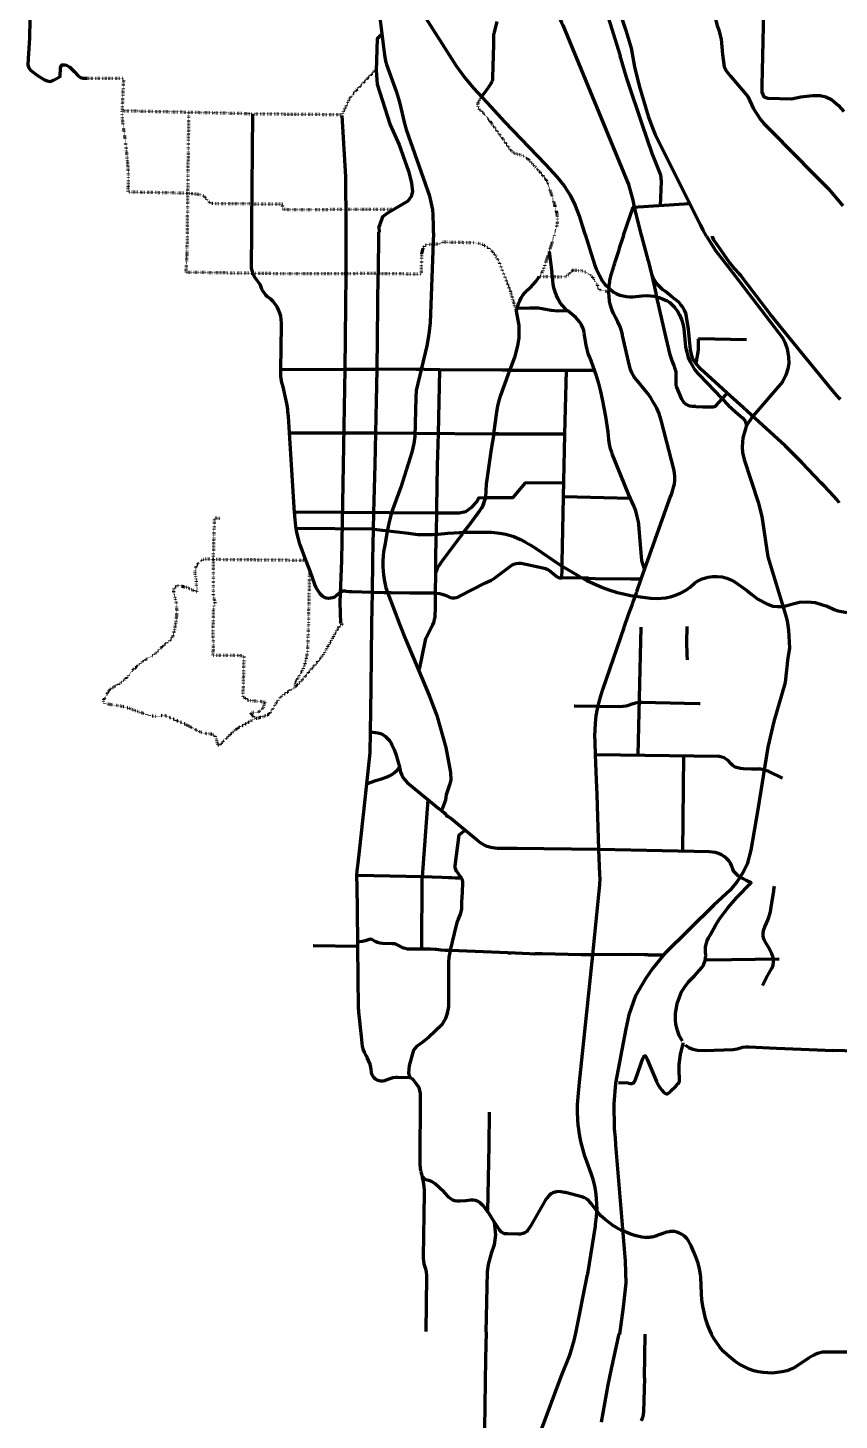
# Model space of a CAD drawing. Header units: feet. Extents: x -383819 to -15998, y -152022 to 104900.
# Drawn here: x -345862 to -312136, y -45353 to 12482 of the extents above; entities that cross this region are included whole.
import ezdxf

# ---------------------------------------------------------------- set-up
doc = ezdxf.new("R2010")
doc.units = ezdxf.units.FT
doc.linetypes.add('DOTTED', pattern=[1.5, 0.3, -1.2])
for name, color, linetype, lineweight in [('42', 7, 'DOTTED', 200), ('43', 7, 'DOTTED', 200), ('57', 7, 'Continuous', 200), ('58', 7, 'Continuous', 200), ('59', 7, 'Continuous', 200), ('60', 7, 'Continuous', 200)]:
    doc.layers.add(name, color=color, linetype=linetype, lineweight=lineweight)

msp = doc.modelspace()

# ---------------------------------------------------------------- linework, layer by layer
at = {"layer": '42'}
for p, q in [((-339179.42, 8989.62), (-339239.38, 4081.74)), ((-338161.3, -9591.89), (-334300.72, -9630.72))]:
    msp.add_line(p, q, dxfattribs=at)
for points in [[(-336465.79, 8914.33), (-332807.35, 8880.54), (-332790.48, 8888.61), (-332479.42, 9545.79), (-332338.84, 9744.54), (-331378.3, 10761.93)], [(-343381.57, 10392.34), (-341885.7, 10387.15), (-341948.03, 9043.01), (-336855.34, 8929.92), (-336507.34, 8903.93)], [(-327006.27, 9617.94), (-327151.7, 9381.47), (-327169.88, 9251.54), (-327097.17, 9090.43), (-326868.63, 8887.74), (-326618.02, 8551.21), (-325771.41, 7371.45), (-325662.33, 7285.69), (-325314.34, 7186.95), (-325184.49, 7119.38), (-325042.95, 7009.58), (-324580.69, 6495.06), (-324328.78, 6185.82), (-324228.41, 5964.97), (-323980.79, 5177.55), (-323879.5, 4779.97), (-323858.73, 4595.47), (-323858.73, 4413.56), (-323870.52, 4313.91)], [(-341779.61, 7591.71), (-341795.93, 7710.2), (-341911.21, 8546.92), (-341933.37, 8859.09), (-341936.62, 9047.15)], [(-341692.68, 5661.99), (-341684.35, 5890.67), (-341679.53, 6305.11), (-341678.62, 6331.45), (-341683.27, 6514.58), (-341707.67, 6865.81), (-341779.61, 7591.71)], [(-339209.24, 5608.42), (-339223.93, 5610.93), (-341618.86, 5658.56), (-341692.68, 5661.99)], [(-336563.03, 5166.73), (-338084.25, 5172.82), (-338117.51, 5172.28), (-338157.95, 5175.49), (-338197.81, 5182.9), (-338236.69, 5194.44), (-338274.18, 5209.99), (-338309.8, 5229.36), (-338343.23, 5252.36), (-338374.04, 5278.73), (-338421.16, 5337.99), (-338480.56, 5428.16), (-338497.49, 5450.49), (-338517.6, 5472.04), (-338539.83, 5491.37), (-338563.99, 5508.26), (-338589.76, 5522.54), (-338616.9, 5534.05), (-338645.08, 5542.66), (-338674.01, 5548.27), (-338819.23, 5564.26), (-339173.96, 5605.51), (-339209.28, 5608.42)], [(-332637.77, 4940.69), (-333984.51, 4919.29), (-335272.59, 4930.53), (-335267.81, 5158.18), (-336549.93, 5164.63)], [(-330651.27, 4934.11), (-330682.29, 4934.21), (-332637.69, 4940.69), (-332637.77, 4940.69)], [(-339233.18, 4089.69), (-339254.56, 3082.86), (-339295.39, 2318.75)], [(-323870.52, 4313.91), (-323882.1, 4216.07), (-323980.79, 3899.04)], [(-325553.35, 707.27), (-325796.52, 1544.94), (-326280.87, 2790.47), (-326480.2, 3113.57), (-326655.6, 3297.06), (-326930.66, 3468.58), (-327137.95, 3528.41), (-327281.47, 3548.36), (-328616.92, 3576.28), (-328800.29, 3500.49), (-329127.18, 3484.53), (-329186.98, 3484.53), (-329270.69, 3488.52), (-329389.04, 3403.25), (-329446.09, 3320.99), (-329497.92, 3105.59), (-329510.42, 2246.77), (-331295.02, 2271.57), (-332635.32, 2270.11), (-335251.64, 2262.83), (-339291.51, 2324.59)], [(-323977.82, 3890.18), (-324341.34, 2709.47), (-324484.85, 2332.52), (-324598.46, 2152.51), (-324045.35, 2148.52), (-323644.71, 2140.54), (-323525.12, 2156.5), (-323427.45, 2202.37), (-323361.67, 2254.22), (-323329.78, 2302.09), (-323246.07, 2397.82), (-323190.26, 2421.76), (-323015.85, 2409.79), (-322812.54, 2391.84), (-322671.03, 2337.99), (-322517.55, 2238.27), (-322370.05, 2104.64), (-322242.49, 1911.18), (-322184.68, 1769.57), (-322174.72, 1703.75), (-322130.87, 1633.95), (-322055.12, 1588.08), (-321911.61, 1554.17), (-321708.31, 1530.24)], [(-337865.58, -7896.91), (-338112.1, -7887.66), (-338159.31, -9593.88), (-338492.18, -9587.9), (-338603.8, -9619.81), (-338714.98, -9688.42)], [(-342120.81, -14809.38), (-341798.17, -14556.97), (-341718.5, -14482.21), (-341650.58, -14396.63), (-341630.93, -14366.21), (-341589.83, -14307.56), (-341497.49, -14196.64), (-341393.46, -14096.62), (-341074.86, -13830.71), (-340988.08, -13768.27), (-340870.08, -13700.94), (-340738.59, -13630.32), (-340615.4, -13546.04), (-340501.93, -13449.06), (-340445.46, -13392.12), (-340421.57, -13365.4), (-340289.51, -13232.07), (-340146.59, -13110.46), (-339993.83, -13001.46), (-339944.89, -12957.27), (-339884.88, -12884.83), (-339837.99, -12803.29), (-339805.57, -12714.99), (-339763.4, -12559.61), (-339713.13, -12288.5), (-339667.73, -11902.58), (-339667.05, -11894.32), (-339660.39, -11712.2), (-339669.72, -11530.19), (-339692.18, -11369.71), (-339694.98, -11349.72), (-339700.47, -11329.71), (-339742.36, -11177.08), (-339745.02, -11168.61), (-339793.63, -10977.78), (-339799.81, -10943.1), (-339798.88, -10878.49), (-339782.15, -10816.08), (-339761.83, -10779.66), (-339750.67, -10759.67), (-339731.93, -10739.66), (-339730.06, -10737.66), (-339680.64, -10702.23), (-339667.21, -10697.43), (-339605.2, -10685.66), (-339542.22, -10689.8), (-339303.2, -10745.14), (-339182.56, -10788.86), (-339176.15, -10791.68), (-338922.17, -10908.84), (-338869.9, -10930.95), (-338857.42, -10933.85), (-338837.08, -10933.33), (-338824.07, -10921.17), (-338822.25, -10906.97), (-338823.71, -10866.78), (-338824.43, -10846.7), (-338827.51, -10826.78), (-338831.82, -10798.87), (-338842.73, -10719.16), (-338848.37, -10677.52), (-338848.32, -10610.11), (-338848.31, -10593.44), (-338848.37, -10570.11), (-338850.93, -10512.83), (-338851.83, -10492.6), (-338854.52, -10472.83), (-338859.71, -10434.74), (-338890.5, -10291.43), (-338903.38, -10212.67), (-338906.12, -10108.71), (-338892.9, -10005.55), (-338864.03, -9905.64), (-338800.15, -9786.23), (-338773.66, -9750.01), (-338748.46, -9724.31)], [(-334156.79, -10019.86), (-334200.29, -12259.99), (-334236.17, -13394.84), (-334284, -13684.04), (-334365.73, -13985.71), (-334445.46, -14197.12), (-334700.59, -14625.93), (-334772.34, -14779.5), (-334802.24, -14905.15), (-334794.27, -14923.1)], [(-334788.28, -14921.04), (-334784.91, -14918.34), (-334726.71, -14871.76), (-334588.05, -14746.25), (-334460.63, -14609.35), (-333683.49, -13690.64), (-333651.69, -13649.42), (-333540.51, -13488.75), (-333491.87, -13406.61), (-332933.76, -12412.45), (-332888.57, -12357.03), (-332832.23, -12313), (-332767.52, -12282.57), (-332752.76, -12278.4), (-332735.23, -12273.44)], [(-342727.28, -15547.02), (-342726.63, -15511.84), (-342717.7, -15474.53), (-342712.9, -15454.5), (-342702.22, -15434.53), (-342539.84, -15131.08), (-342526.74, -15109.84), (-342515.14, -15088.39), (-342466.65, -15020.33), (-342406.1, -14962.74), (-342335.7, -14917.71), (-342117.67, -14807.63)], [(-335254.47, -15229.13), (-335026.15, -15075.95), (-334824.91, -14944.9), (-334788.28, -14921.04)], [(-342130.6, -15675.7), (-342611.65, -15601.45), (-342616.43, -15600.88), (-342695.16, -15582.93)], [(-336353.33, -16198.92), (-336227.24, -16158.03), (-336033.12, -16105.96), (-335964.42, -16085.06), (-335884.79, -16045.79), (-335813.48, -15992.89), (-335752.8, -15928.08), (-335704.71, -15853.45), (-335521.99, -15548.58), (-335407.13, -15385.08), (-335346.22, -15315.04), (-335274.3, -15248.93), (-335253.37, -15229.68)], [(-337701.73, -17118.93), (-337759.49, -17181.27), (-337776.84, -17201.16), (-337796.96, -17220.49), (-337882.63, -17302.81), (-337902.62, -17322.02), (-337922.63, -17324.66), (-337931.26, -17325.58), (-337955.54, -17313.1), (-337957.67, -17309.33), (-337968.93, -17289.41), (-337972.67, -17269.33), (-338008.38, -17077.58), (-338028.67, -17015.73), (-338063.81, -16958.69), (-338111.43, -16911.56), (-338168.84, -16877.03), (-338248.7, -16855.59), (-338333.88, -16848.92), (-338362.83, -16848.05), (-338484.61, -16834.51), (-338603.59, -16805.24), (-338717.75, -16760.74), (-338771.27, -16735.46), (-338976.04, -16627.68), (-339078.45, -16569.12), (-339275.31, -16470.7), (-340085.01, -16114.7), (-340157.17, -16091.32), (-340232.62, -16083.56), (-340308.03, -16091.76), (-340324.08, -16095.63), (-340400.78, -16116.54), (-340488.93, -16128.94), (-340508.98, -16131.76), (-340528.93, -16130.81), (-340599.93, -16127.43), (-340701.2, -16107.61), (-341170.04, -15963.56), (-341614.47, -15807.53), (-341778.16, -15748.64), (-341946.56, -15705.04), (-342118.26, -15677.09), (-342130.6, -15675.7)], [(-337662.34, -17080.79), (-337255.57, -16695.04), (-337205.08, -16653.77), (-337079.13, -16565.51), (-336947.11, -16495.77)], [(-336947.11, -16495.77), (-336508.74, -16264.2), (-336354.61, -16200.46)]]:
    msp.add_lwpolyline(points, dxfattribs=at)
at = {"layer": '43'}
for points in [[(-338159.31, -9589.89), (-338154.17, -11053.31), (-338147.7, -11163.39), (-338089.46, -11333.91), (-338082.99, -11405.14), (-338108.87, -11478.53), (-338139.07, -11569.19), (-338152.02, -11700.86), (-338170.9, -12521.08), (-338158.51, -13348.84), (-338171.45, -13499.93), (-338189.78, -13570.08), (-336878.25, -13586.27)], [(-336882.57, -13587.35), (-336924.63, -15313.05), (-336879.33, -15316.29), (-336829.72, -15338.95), (-336794.12, -15379.96), (-336759.61, -15418.82), (-336706.76, -15443.64), (-336632.34, -15457.67), (-336260.23, -15486.81), (-335997.88, -15507.32), (-336076.62, -15729.9), (-336100.34, -15779.55), (-336125.15, -15819.48), (-336184.47, -15884.24), (-336222.22, -15910.14), (-336290.17, -15943.59), (-336360.28, -15965.18), (-336450.88, -15966.26), (-336608.08, -15959.78), (-336569.25, -16031.01), (-336521.79, -16095.77), (-336466.79, -16143.26), (-336406.39, -16182.11), (-336352.46, -16200.46)]]:
    msp.add_lwpolyline(points, dxfattribs=at)
at = {"layer": '57'}
for p, q in [((-320663.92, 5032.51), (-320363.63, 3859.68)), ((-320077.98, 2801.02), (-319933.86, 2265.25))]:
    msp.add_line(p, q, dxfattribs=at)
for points in [[(-330585.61, 14872.07), (-328059.43, 10903.84), (-327688.83, 10393.26), (-327334.07, 9969.79), (-326622.68, 9196.45), (-326053.76, 8575.92), (-324349.3, 6809.36), (-323868.83, 6289.46), (-323569, 5916.77), (-323321.32, 5528.24), (-323106.23, 5102.44), (-322942.35, 4666.39), (-322829.87, 4313.91), (-322694.67, 3890.26)], [(-321414.03, 13614.71), (-321005.27, 12368.99), (-320787.38, 11640.38), (-320643.98, 10855.87), (-320455.89, 10078.34), (-320075.98, 8818.17), (-319896.28, 8333.67), (-319778.95, 8050.43), (-317920.63, 4313.91)], [(-321094.98, 3868.28), (-320701.99, 5029.7), (-318353.05, 5183.38)], [(-317920.63, 4313.91), (-317801.68, 4074.74), (-317658.29, 3828.77)], [(-322696.34, 3895.27), (-322302.67, 2650.13), (-322231.19, 2475.66), (-322086.07, 2165.73), (-321971.27, 1964.17), (-321871.63, 1827.62), (-321702.01, 1664.34)], [(-317653.54, 3832.73), (-317276.44, 3233.08), (-316460.84, 2175.66), (-314479.58, -411.6), (-314391.88, -581.25), (-314292.49, -853.29), (-314239.87, -1177.97), (-314231.1, -1461.71), (-314274.95, -1681.09), (-314348.03, -1947.27), (-314494.2, -2220.04), (-315716.13, -3641.64), (-315935.38, -3952.43), (-316010.09, -4112.63), (-316047.93, -4209.85), (-316138.52, -4545.3), (-316170.7, -4917.72), (-316151.7, -5154.65), (-316078.62, -5453.01), (-315499.81, -7216.84), (-315353.64, -7822.34), (-315100.78, -9494.04), (-314364.11, -11895.55), (-314299.8, -12147.11), (-314241.34, -12533.22), (-314200.41, -13287.89), (-314270.57, -13691.56), (-314381.52, -14717.86), (-314849.38, -16330), (-315094.94, -17400.59), (-315515.89, -19986.38), (-315808.22, -21671.24), (-315966.07, -22256.26), (-316147.32, -22624.82), (-316369.49, -22975.83), (-316673.51, -23332.69), (-317342.93, -23961.59), (-319400.92, -25985.76), (-319880.34, -26576.63), (-320190.21, -27024.17), (-320599.47, -27732.04), (-320880.1, -28521.82), (-321008.73, -29096.61), (-321430.68, -31350.85), (-321499.84, -32208.91), (-321493.99, -33240.01), (-321453.06, -33620.28), (-321435.52, -33912.79), (-321134.32, -37578.28), (-321026.27, -38745.05), (-321008.73, -39669.38), (-321108.12, -40663.92), (-321271.82, -41781.3)], [(-320364.68, 3863.78), (-320357, 3833.79), (-320075.74, 2791.2)], [(-321700.09, 1664.42), (-321691.93, 1765.78), (-321672.47, 1940.84), (-321665.45, 1995.98), (-321645.52, 2099.69), (-321625.58, 2163.51)], [(-321702.01, 1664.34), (-321700.52, 1662.91), (-321514.24, 1500.36), (-321408.11, 1441.84), (-321250.56, 1384.24), (-321120.03, 1346.48), (-320981.86, 1321.42), (-320851.45, 1305.3), (-320712.83, 1305.3), (-320331.61, 1355.14), (-320112.3, 1364.35), (-319837.22, 1338.35), (-319719.29, 1307.65)], [(-319717.98, 1307.31), (-319570.8, 1268.99), (-319284.89, 1141.12), (-319185.26, 1082.6), (-319100.78, 1008.91), (-318979.49, 885.37), (-318856.03, 716.32), (-318768.3, 561.89), (-318683.82, 364.67), (-318623.18, 145.77), (-318595.02, -14.62), (-318538.7, -621.47), (-318519.21, -786.19), (-318473.72, -994.25), (-318406.58, -1209.37), (-318317.77, -1415.26), (-318154.25, -1704.51)], [(-318153.7, -1705.49), (-318152.12, -1708.28), (-318001.54, -1887.74), (-317611.66, -2297.37), (-316736.05, -3198.98), (-316443.64, -3463.4), (-316159.9, -3721.31), (-316062.43, -3823.18), (-316027.66, -3886.47), (-316014.78, -3929.38), (-315984.97, -4059.86)], [(-314472.23, -11545.47), (-314350.69, -11530.95), (-314062.61, -11439.92), (-313782.65, -11377.07), (-313442.59, -11364.07), (-313135.02, -11394.41), (-312870.77, -11465.93), (-312641.17, -11546.12), (-312350.93, -11678.33), (-312190.64, -11736.85)], [(-312183.25, -11739.9), (-311817.57, -11810.98)], [(-322020.27, -45431.16), (-321737, -43888.38), (-321599.42, -43225.82), (-321277.71, -41763.53)]]:
    msp.add_lwpolyline(points, dxfattribs=at)
msp.add_spline([(-321625.58, 2171.49), (-321406.85, 2891.47), (-321082.12, 3872.16)], degree=3, dxfattribs=at)
at = {"layer": '58'}
for p, q in [((-321878.08, 13356.49), (-321245.65, 11321.06)), ((-329019.33, 4313.91), (-329008.26, 3965.08)), ((-315937.04, 1811.82), (-316242.7, 2210.96)), ((-334771.06, -7661.61), (-334988.18, -4329.88)), ((-331502.47, -8987.53), (-331488.38, -8342.5)), ((-334301.94, -9628.04), (-334544.17, -8988.08)), ((-334154.04, -10018.81), (-334301.94, -9628.04)), ((-331540.18, -10977.63), (-331516.82, -9655.22))]:
    msp.add_line(p, q, dxfattribs=at)
for points in [[(-331259.77, 16251.27), (-331319.35, 15361.23), (-331331.11, 14955.96), (-331319.71, 14475.51), (-331258.01, 13157.01), (-331236.86, 12910.07), (-331035.9, 11366.69), (-330990.06, 11103.87), (-330945.99, 10957.04), (-330554.66, 9852.42), (-330410.11, 9388.52), (-330203.43, 8507.92), (-330134.68, 8262.74), (-329242.71, 5738.21), (-329184.54, 5547.71), (-329103.45, 5239.03), (-329047.04, 4918.01), (-329031.18, 4725.31), (-329029.41, 4631.83), (-329019.33, 4313.91)], [(-324921.16, 14119.14), (-324079.74, 13340.67), (-323868.67, 13066.27), (-323763.51, 12896.39), (-323675.72, 12699.19), (-323625.64, 12592.27), (-320890.17, 5976.94), (-320719.88, 5322.1), (-320658.6, 5032.54)], [(-315269.61, 13853.42), (-315313.01, 11922.29), (-315346.4, 10083.86), (-315353.08, 9803.22), (-315262.93, 9612.78), (-315106, 9559.32), (-314116.82, 9535.09), (-313722.82, 9611.93), (-313234.49, 9672.07)], [(-326489.67, 12123.84), (-326489.27, 12149.46), (-326488.89, 12174.34), (-326486.25, 12199.47), (-326484.49, 12216.15), (-326480.5, 12235.32), (-326475.25, 12260.47), (-326468.2, 12285.33), (-326430.84, 12417.04), (-326351.89, 12744.12)], [(-326528.59, 10392.87), (-326527.99, 10417.87), (-326494.72, 11793.69), (-326489.67, 12123.84)], [(-319563.99, 5104.15), (-319516.4, 6104.27), (-319550.76, 6362.16), (-319911.59, 7256.2), (-320306.79, 8442.52), (-320942.55, 10333.76), (-321245.65, 11321.06)], [(-327005.41, 9612.51), (-326718.23, 10003.59), (-326699.86, 10028.6), (-326682.85, 10053.59), (-326630.21, 10130.93), (-326608.27, 10171.77)], [(-326608.27, 10171.76), (-326571.63, 10239.99), (-326552.38, 10283.02), (-326548.05, 10292.65), (-326539.26, 10316.8), (-326533.05, 10341.73), (-326529.48, 10367.24), (-326529.46, 10367.92), (-326528.59, 10392.87)], [(-313231.15, 9675.41), (-312928.14, 9668.73), (-312687.73, 9621.96), (-312457.34, 9501.68), (-312163.51, 9257.78), (-311946.48, 9007.2)], [(-329005.69, 3968.65), (-329139.98, 222.95), (-329189.8, -245.2), (-329282.94, -722.01), (-329713.97, -2587.01), (-329737.8, -2877.43), (-329778.95, -4496.44), (-329811.44, -4782.53), (-329893.75, -5148.81), (-330360.52, -6602.02), (-330739.57, -7654.26), (-330856.53, -8107.23), (-330920.58, -8428.1), (-331012.49, -8931.37), (-331075.3, -9288.98), (-331112.12, -9644.42), (-331109.96, -9915.88), (-331083.96, -10245.32), (-331055.81, -10436.04), (-330975.66, -10774.15), (-330401.68, -12316.21), (-330169.92, -12906.27), (-329380.41, -14757.72), (-329150.81, -15323.94), (-328860.57, -16076.01), (-328488.02, -17415.97), (-328293.08, -18448.16), (-328276.83, -18770.02), (-328335.9, -18962.86), (-328409.85, -19172.53), (-328471.48, -19382.19), (-328496.13, -19604.19), (-328666.06, -20037.02)], [(-317419.66, 3829.13), (-317411.9, 3805.64), (-317353.9, 3680.92), (-317283.18, 3565.72)], [(-317283.18, 3565.72), (-316709.98, 2752.7), (-316689.77, 2724.03)], [(-316689.77, 2724.03), (-316680.95, 2713.19), (-316499.27, 2489.92), (-316296.64, 2266.24), (-316242.93, 2210.77)], [(-312085.54, -2954.5), (-312133.84, -2904.85), (-312328.33, -2681.99), (-312589.52, -2362.71), (-313711.21, -991.54), (-314986.56, 570.63), (-315937.04, 1811.82)], [(-320554, -10949.08), (-320545.94, -10926.36), (-320362.54, -10410.11), (-320223.18, -10017.8), (-319186.96, -7100.86), (-319125.37, -6927.5), (-319082.73, -6809.82), (-319003.25, -6555.98), (-318986.95, -6474.95), (-318967.83, -6318.13), (-318964.66, -6160.18), (-318977.48, -6002.72), (-319006.14, -5847.37), (-319515.03, -3863.43), (-319542.47, -3774.15), (-319624.8, -3543.93), (-319722.01, -3319.58), (-319833.67, -3102.07), (-319959.32, -2892.33), (-320098.42, -2691.25), (-320535.75, -2168.3), (-320654.19, -2022.61), (-320677.98, -1984.71), (-320751.89, -1847.56), (-320811.37, -1703.56), (-320855.77, -1554.23), (-321140.3, -295.42), (-321147.92, -259.61), (-321188.21, -106.01), (-321246.58, 65.94), (-321253.14, 85.27), (-321333.01, 270.82), (-321427.3, 449.46), (-321512, 609.5), (-321582.26, 776.4), (-321637.51, 948.83), (-321677.34, 1125.47), (-321679.37, 1140.63), (-321701.42, 1304.94), (-321709.57, 1485.83), (-321701.35, 1668.19)], [(-334988.18, -4329.88), (-335031.74, -3666.34), (-335048.3, -3452.63), (-335060.16, -3357.04), (-335100.58, -3122.32), (-335254.86, -2428.95), (-335314.15, -2197.05), (-335321.34, -2159.78), (-335342.22, -1999.32), (-335347.16, -1837.6), (-335345.34, -1704.83)], [(-335345.34, -1704.83), (-335324.05, -1704.81), (-332677.49, -1701.77)], [(-332677.49, -1701.77), (-331352.68, -1700.25), (-331343.67, -1700.31)], [(-329587.58, -1712.64), (-329608.99, -1712.49), (-329724.83, -1711.68), (-331343.67, -1700.31)], [(-328735.17, -1721.12), (-329371.66, -1715.66), (-329585.85, -1700.7), (-329454.31, -1714.95)], [(-325824.36, -1743.15), (-326147.23, -1743.3), (-328735.17, -1721.12)], [(-334704.96, -8314.53), (-334721.62, -8215.65), (-334750.74, -7946.5), (-334772.38, -7616.92)], [(-334544.17, -8988.08), (-334553.86, -8962.48), (-334615.99, -8746.47), (-334676.65, -8482.62), (-334704.96, -8314.53)], [(-331488.38, -8342.5), (-331512.2, -8342.33), (-334675.12, -8314.78), (-334704.96, -8314.53)], [(-331516.82, -9655.22), (-331515.82, -9598.79), (-331502.47, -8987.53)], [(-332855.44, -10969.17), (-332887.38, -10990.94), (-333041.58, -11112.4), (-333113.37, -11160.65), (-333192.8, -11194.89), (-333277.17, -11213.95), (-333363.61, -11217.17), (-333449.17, -11204.46), (-333530.93, -11176.23), (-333606.11, -11133.46), (-333629.66, -11115.89), (-333709.6, -11024.37), (-333796.47, -10902.89), (-333869.86, -10772.82), (-333928.92, -10635.65), (-334129.51, -10083.61), (-334154.04, -10018.81)], [(-331540.18, -10977.63), (-331546.1, -10977.55), (-332387.94, -10949.33), (-332501.81, -10947.3), (-332614.27, -10929.35), (-332643.8, -10921.9), (-332699.95, -10911.62), (-332756.75, -10917.26), (-332809.79, -10938.37), (-332812.89, -10940.18), (-332855.44, -10969.17)], [(-321072.45, -12421.17), (-321070.46, -12415.43), (-320889.71, -11894.09), (-320732.61, -11451.86), (-320687.13, -11323.84), (-320553.06, -10953.91)], [(-322208.69, -36694.97), (-322200.98, -36573.58), (-322202.93, -36401.12), (-322219.14, -36137.09), (-322251.27, -35874.53), (-322299.22, -35614.39), (-322362.8, -35357.62), (-322441.79, -35105.17), (-322624.88, -34609.09), (-322706.03, -34381.32), (-322796.99, -34083.71), (-322872.53, -33781.82), (-322932.46, -33476.44), (-322976.61, -33168.39), (-322982.46, -33104.31), (-323004.88, -32858.48), (-323017.18, -32547.52), (-323013.49, -32236.35), (-322978.52, -31765.23), (-322929.83, -31307.29), (-322649.31, -28669.21), (-322649.11, -28667.2), (-322380.23, -26027.54), (-322082.65, -23106.09), (-322081.27, -23078.58), (-322080.87, -23073.97), (-322072.16, -22877.44), (-322079.44, -22680.86), (-322121.77, -21655.89), (-322121.91, -21651.88), (-322202.35, -19371.38), (-322224.04, -18756.79), (-322260.57, -17721.28), (-322278.79, -17204.65), (-322279.27, -17191.17), (-322280.2, -17164.65), (-322288.58, -16927.2), (-322285.08, -16698.47), (-322266.39, -16400.19), (-322231.77, -16103.33), (-322181.31, -15808.75), (-322154.84, -15692.12), (-322115.17, -15517.3), (-322033.52, -15229.8), (-321965.77, -14997.76), (-321072.45, -12421.17)], [(-328657.66, -20043.37), (-328471.77, -20193.95), (-328571.7, -20113.92)], [(-327961.21, -20623.01), (-328289.2, -20348.76), (-328468.51, -20236.1), (-328379.24, -20273.49)], [(-325520.64, -21610.38), (-325541.26, -21610.17), (-326343.54, -21601.96), (-326447.2, -21592.77), (-326609.97, -21565.27), (-326769.31, -21522.15), (-326908.83, -21456.76), (-327046.89, -21374.78), (-327176.11, -21279.47), (-327961.21, -20623.01)], [(-316604.39, -22335.17), (-316610.73, -22316.08), (-316655.25, -22220.48), (-316713.69, -22132.71), (-316728.12, -22115.62), (-316819.14, -22022.35), (-316920.89, -21940.92), (-317031.85, -21872.57), (-317150.33, -21818.31), (-317274.57, -21778.97), (-317402.69, -21755.14), (-317532.77, -21747.17), (-322111.65, -21652.01), (-322121.91, -21651.88), (-324412.39, -21621.75), (-325556.86, -21606.73)], [(-316253.37, -22790.33), (-316328.13, -22742.37), (-316377.09, -22707.54), (-316447.72, -22638.89), (-316449, -22637.2), (-316510.13, -22556.55), (-316559.1, -22465.57), (-316586.4, -22388.13), (-316593.39, -22368.29), (-316600.09, -22348.13), (-316604.39, -22335.17)], [(-318430.82, -27184.66), (-318400.64, -27147.01), (-318156.15, -26892.92), (-317833.15, -26537.24), (-317795.41, -26478.18), (-317743.91, -26373.82), (-317707.18, -26263.4), (-317685.93, -26148.98), (-317680.56, -26032.73), (-317691.16, -25916.85), (-317693.95, -25846.17), (-317687.15, -25710.74), (-317664.45, -25577.06), (-317626.18, -25446.97), (-317572.86, -25322.3), (-317505.24, -25204.77), (-317258.93, -24778.78), (-317104.78, -24530.74), (-316935.8, -24288.97), (-316753.95, -24056.72), (-316408.66, -23660.82), (-315791.59, -23033.24), (-316001.54, -22937.68), (-316092.62, -22885.14), (-316174.6, -22837.84), (-316253.37, -22792.84)], [(-318400.64, -27147.01), (-318543.41, -27322.35), (-318699.28, -27575.02), (-318792.81, -27790.26), (-318886.33, -28055.41), (-318951.8, -28464.05), (-318948.68, -28729.21)], [(-318948.68, -28729.21), (-318937.77, -28902.33), (-318886.33, -29116.01), (-318795.92, -29365.56), (-318668.71, -29595.31)], [(-318525.63, -29765.72), (-318505.22, -29783.96), (-318382.08, -29871.3), (-318218.41, -29943.05), (-318026.69, -29989.84), (-317722.74, -29997.64), (-316536.54, -29950.85), (-316377.55, -29929.01), (-316148.42, -29865.06), (-316014.37, -29846.35), (-315894.34, -29841.67), (-314740.49, -29894.7), (-313041.47, -29972.68), (-312402.4, -30002.32)], [(-303624.02, -30224.61), (-305746.96, -30150.98), (-308272, -30033.53), (-309845.74, -30021.79), (-311419.48, -30021.79), (-312403.65, -29994.83)], [(-323083.89, -41742.57), (-322596, -39308.76), (-322590.58, -39275.43), (-322268.4, -37293.67), (-322258.22, -37222.67), (-322221.63, -36898.83), (-322208.69, -36694.97)], [(-320162.29, -37775.29), (-320208.97, -37770.11), (-320336.2, -37749.18), (-320396.25, -37739.3), (-320580.28, -37692.83), (-320610.46, -37684.67), (-320632.55, -37677.76), (-320833.85, -37614.84), (-320941.23, -37573.03), (-321190.23, -37466.01), (-321056.65, -37528.09)], [(-317419.23, -41809.36), (-317445.74, -41763.29), (-317510.8, -41618.51), (-317606.71, -41374), (-317687.61, -41124.38), (-317753.29, -40870.32), (-317803.51, -40612.75), (-317838.09, -40352.63), (-317856.94, -40090.38), (-317882.01, -39419.87), (-317897.35, -39304.74), (-317940.96, -39067.56), (-318000.45, -38833.48), (-318075.49, -38603.83), (-318156.82, -38404.62), (-318291.76, -38109.19), (-318311.93, -38062.14), (-318380.88, -37929.24), (-318464.77, -37803.46), (-318479.4, -37787.26), (-318565.82, -37705.87), (-318663.73, -37636.64), (-318770.34, -37581.74), (-318883.56, -37542.27), (-318978.41, -37523.48), (-319001.03, -37519), (-319023.84, -37517.63), (-319062.62, -37515.31), (-319150.91, -37520.23), (-319173.73, -37521.51), (-319196.37, -37525.91), (-319315.25, -37549.05), (-319467.02, -37594.49), (-319591.46, -37646.29), (-319610.33, -37654.15), (-319629.53, -37661.02), (-319759, -37707.33), (-319911.72, -37745.35), (-319964.13, -37754.7), (-320014.1, -37762.93), (-320068.25, -37765.1), (-320079.08, -37767.27), (-320161.38, -37771.6)], [(-323689.64, -43536.01), (-323351.95, -42677.2), (-323250.12, -42380.92), (-323151.47, -42047.14), (-323095.48, -41800.38), (-323083.89, -41742.58)], [(-312556.1, -42522.64), (-312826.3, -42533.46), (-313039.6, -42588.43), (-313166.27, -42639.09), (-313218.51, -42665.26), (-313412.58, -42777.08), (-313965.59, -43147.48), (-314098.17, -43219.52), (-314238.02, -43277.66), (-314240.45, -43278.5), (-314259.5, -43285.11), (-314278.94, -43290.87), (-314316.99, -43302.14), (-314510.57, -43348.69), (-314706.77, -43379.66), (-314904.8, -43394.96), (-315103.43, -43394.48), (-315301.39, -43378.26), (-315497.44, -43346.36), (-315689.73, -43299.16), (-315873.95, -43230.58), (-316074.38, -43139.95), (-316267.72, -43035.18), (-316453.03, -42916.79), (-316629.36, -42785.37), (-316709.52, -42716.13), (-316795.77, -42641.62), (-316951.42, -42486.29), (-317095.51, -42320.17), (-317227.29, -42144.12), (-317346.05, -41959.05), (-317436.88, -41792.26)], [(-312549.51, -42515.25), (-311208.1, -42520.64), (-309699.69, -42542.2), (-308164.34, -42569.15), (-308051.21, -42585.33), (-307938.08, -42612.28), (-307781.85, -42676.96), (-307614.85, -42698.53), (-307033.03, -42693.14), (-306297.68, -42693.14), (-306319.23, -42612.28), (-306335.39, -42472.12), (-306330.01, -41943.85)], [(-326722.28, -51943.05), (-326684.23, -51706.36), (-326621.84, -51419.06), (-326543.91, -51135.58), (-326450.68, -50856.76), (-326342.42, -50583.42), (-326299.44, -50485.65), (-326010.31, -49708.99), (-326007.93, -49702.66), (-324542.76, -45805.3), (-323689.64, -43536.01)]]:
    msp.add_lwpolyline(points, dxfattribs=at)
at = {"layer": '59'}
for p, q in [((-336517.58, 8914.81), (-336561.84, 4313.91)), ((-336561.84, 4313.91), (-336564.48, 4039.37)), ((-332624.85, 3984.8), (-332627.81, 4313.91)), ((-331279.29, 3992.18), (-331296.49, 2233.21)), ((-324194.03, 3204.82), (-324077.64, 2318.17)), ((-331343.67, -1700.31), (-331293.89, 2271.07)), ((-325824.36, -1743.15), (-323466.13, -1742.04)), ((-331488.38, -8342.5), (-331473.14, -7644.58)), ((-328903.77, -10175.46), (-328899.95, -9666.15)), ((-328909.92, -10996.58), (-328903.77, -10175.44)), ((-322549.28, -10381.74), (-323663.03, -10369.21)), ((-331563.14, -12277.17), (-331540.18, -10977.63)), ((-318639.77, -21726.77), (-318587.78, -17741.04)), ((-329488.71, -25794.81), (-329464.06, -22791.53)), ((-320231.33, -43597.49), (-320199.28, -41776.51)), ((-320231.33, -43597.49), (-320271.02, -45003.85))]:
    msp.add_line(p, q, dxfattribs=at)
for points in [[(-331149.76, 12219.74), (-331341.94, 12022.25), (-331388.69, 10709.96), (-331336.75, 10148.66), (-330801.77, 8449.18), (-330427.8, 7625.43), (-330033.06, 6526.22), (-329908.4, 6037.69), (-329877.24, 5679.08), (-329934.37, 5476.39), (-330064.22, 5284.09), (-330905.65, 4779.97), (-331118.6, 4634.45), (-331233.29, 4313.91)], [(-332627.81, 4313.91), (-332645.63, 6297.55), (-332791.06, 8844.17)], [(-336566.52, 4056.12), (-336582.08, 2505.03), (-336515.97, 2269.62)], [(-331233.29, 4313.91), (-331269.23, 4213.47), (-331258.84, 4000.39)], [(-332844.9, -12261.49), (-332872.81, -11375.95), (-332814.01, -9639.79), (-332674.48, -1698.9), (-332633.38, 2270.6), (-332630.63, 3999.23)], [(-323421.92, 723.58), (-323464.65, 758.76), (-323514.5, 806.33), (-323627.62, 929.87), (-323728.44, 1063.62), (-323816.05, 1206.39), (-323889.64, 1356.85), (-323948.56, 1513.65), (-323992.25, 1675.35), (-324020.32, 1840.48), (-324057.08, 2146.8), (-324077.64, 2318.17)], [(-335345.34, -1704.83), (-335320.4, 104.71), (-335315.97, 228.68), (-335324.76, 366.68), (-335347.92, 502.99), (-335385.21, 636.13), (-335436.21, 764.64), (-335500.36, 887.12), (-335576.97, 1002.22), (-335665.18, 1108.69), (-335764.04, 1205.35), (-335872.46, 1291.14), (-335899.25, 1313.69), (-335968.32, 1380.81), (-336030, 1454.79), (-336083.61, 1534.81), (-336128.57, 1620), (-336164.37, 1709.4), (-336180.86, 1754.9), (-336209.39, 1815.86), (-336244.14, 1873.51), (-336284.72, 1927.21), (-336408.57, 2093.17), (-336454.47, 2159.86), (-336501.37, 2243.74), (-336517.7, 2281.83)], [(-325548.67, 714.32), (-325543.09, 734.11), (-325452.94, 1053.7), (-325416.48, 1147.81), (-325354.66, 1268.87), (-325279.05, 1381.84), (-325190.7, 1485.14), (-325131.15, 1551.75), (-325014.75, 1663.29), (-324972.34, 1699.79), (-324852.63, 1816.86), (-324744.64, 1944.82), (-324649.35, 2082.49), (-324603.62, 2153.68)], [(-319933.83, 2265.14), (-319751.85, 1459.83), (-319747.02, 1438.43)], [(-318908.67, -2391.96), (-318908.56, -2373.4), (-318905.53, -1846.39), (-318905.41, -1826.24), (-318908.04, -1806.39), (-318908.07, -1806.18), (-318921.51, -1759.54), (-318927.05, -1740.31), (-318933.66, -1719.54), (-318946.7, -1678.54), (-319000.58, -1547.37), (-319079.32, -1345.4), (-319157.53, -1104.01), (-319332.35, -401.31), (-319686.95, 1171.93), (-319747.54, 1442.03)], [(-325829.59, -1744.95), (-325602.36, -1154.59), (-325486.76, -731.77), (-325434.93, -392.72), (-325438.92, 113.87), (-325554.53, 708.22)], [(-323429.43, 729.77), (-323457.08, 722.6), (-323815.52, 714.45), (-324106.83, 737.13), (-324411.81, 792.12), (-324631.05, 834.29), (-324994.44, 835.45), (-325484.82, 820.52), (-325519.01, 819.48)], [(-322307.7, -1741.49), (-322481.1, -1245.21), (-322495.87, -1214.23), (-322564.2, -1048.77), (-322617.49, -877.87), (-322655.31, -702.9), (-322736.61, -201.09), (-322756.06, -96.18), (-322793.74, 27.02), (-322846.38, 144.61), (-322913.18, 254.77), (-322993.11, 355.82), (-323084.93, 446.18), (-323421.92, 723.58)], [(-318083.05, -1465.04), (-318060.02, -1382.75), (-317998.47, -996.05), (-317986.67, -870.35), (-317981.77, -677.67), (-317986.77, -438.88)], [(-315992.54, -481.79), (-317963.98, -439.37), (-317986.77, -438.88)], [(-331401.21, -4347.58), (-331343.83, -1712.71), (-331343.67, -1700.31)], [(-328788.24, -4361.86), (-328735.69, -1743.27), (-328735.17, -1721.15)], [(-316786.19, -2691.19), (-316967.47, -2527.17), (-317901.91, -1681.75), (-318087.28, -1462.48)], [(-326490.03, -4379.33), (-326418.17, -3885.79), (-326362.83, -3465.39), (-326323.87, -3230.26), (-326269.19, -2997.97), (-326199.07, -2769.87), (-325898.49, -1938.06), (-325824.36, -1743.15)], [(-323545.09, -4393.09), (-323466.32, -1752.71), (-323466.13, -1742.04)], [(-323466.13, -1742.04), (-322330.81, -1741.5), (-322307.7, -1741.49)], [(-320816.48, -7063.25), (-320883.18, -6919.08), (-321567.59, -5207.26), (-321575.07, -5188.06), (-321637.77, -5002.66), (-321685.13, -4812.77), (-321716.83, -4619.64), (-321744.55, -4303.67), (-321841.82, -3662.05), (-321978.9, -2942.88), (-322043.98, -2628.65), (-322128.72, -2295.7), (-322228.88, -1967.06), (-322307.7, -1741.49)], [(-318094.39, -3252.44), (-318230.77, -3245.21), (-318250.95, -3243.64), (-318341.07, -3226.86), (-318426.9, -3194.7), (-318505.84, -3148.12), (-318575.51, -3088.56), (-318633.78, -3017.8), (-318678.88, -2938.01), (-318899.86, -2413.4), (-318908.67, -2391.96)], [(-316999.81, -2927.39), (-316811.35, -2719.01), (-316786.19, -2691.19)], [(-315769.18, -3614.51), (-315789.73, -3595.74), (-315944.93, -3453.95), (-316131.99, -3283.06), (-316786.19, -2691.19)], [(-318094.39, -3252.44), (-318091.35, -3252.6), (-317798.18, -3255.67), (-317371.83, -3256.11), (-317321.75, -3249.23), (-317276.28, -3227.13), (-317252.74, -3207.03), (-317002.67, -2927.83), (-317042.31, -2974.36)], [(-312891.09, -6413.06), (-313683.78, -5572.4), (-314386.13, -4878), (-315469.53, -3888.25), (-315655.77, -3718.11), (-315774.35, -3606.44)], [(-334997.46, -4335.55), (-331384.4, -4347.88), (-326505.3, -4377.42), (-323543.39, -4397.37)], [(-331473.14, -7644.58), (-331430.09, -5673.87), (-331401.21, -4347.58)], [(-328867.15, -7658.44), (-328863.53, -7441.39), (-328827.9, -5698.28), (-328788.24, -4361.86)], [(-327759.95, -8482.7), (-327493.52, -8137.26), (-327039.07, -7526.96), (-326943.39, -7375.38), (-326819.81, -7016.38), (-326791.91, -6469.9), (-326584.62, -5025.93), (-326472.01, -4380.71)], [(-323545.09, -4393.09), (-323564.69, -4393), (-326292.59, -4380.83), (-326490.03, -4379.33)], [(-323597.79, -6999.06), (-323545.51, -4407.27), (-323545.09, -4393.09)], [(-326824.8, -7028.35), (-325680.69, -7020.37), (-325178.4, -6422.04), (-323595.79, -6410.07)], [(-312136.12, -7253.44), (-312151.22, -7227.63), (-312247.8, -7094.21), (-312356.87, -6970.79), (-312764.14, -6547.7), (-312891.09, -6413.06)], [(-334771.73, -7616.31), (-328874.82, -7662.58), (-327928.04, -7658.6), (-327792.5, -7642.64), (-327660.95, -7602.75), (-327401.83, -7423.25), (-327210.48, -7219.82), (-327118.8, -7044.31), (-327086.9, -7040.32), (-326823.8, -7028.35)], [(-327692.1, -8407.74), (-327674.39, -8384.05), (-327590.21, -8271.47), (-327117.3, -7639.02), (-326998.25, -7473.09), (-326996.92, -7471.25), (-326945.24, -7385.96), (-326907.84, -7293.51), (-326859.66, -7142.32), (-326855, -7129.4), (-326829.23, -7033.88)], [(-323651.32, -9752.87), (-323650.9, -9730.88), (-323611.85, -7696.24), (-323597.79, -6999.06)], [(-320223.18, -10017.8), (-320232.6, -9988.26), (-320296.79, -9786.99), (-320305.53, -9759.38), (-320336.52, -9629.27), (-320351.76, -9496.41), (-320366.91, -9322.26), (-320459.42, -8152.79), (-320478.8, -8036.7), (-320528.91, -7809.61), (-320594.51, -7586.5), (-320675.29, -7368.43), (-320816.48, -7063.25)], [(-328881.04, -8491.83), (-328880.6, -8465.14), (-328880.15, -8437.78), (-328867.15, -7658.43)], [(-331489.68, -8344.42), (-330038.47, -8513.47), (-329650.76, -8558.98), (-329401.67, -8563.32), (-329020.45, -8569.82), (-328793.16, -8555.19), (-328400.97, -8513.47), (-327898.46, -8480.96), (-327625.55, -8467.96), (-326596.15, -8470.12), (-326240.93, -8502.63), (-325987.51, -8552.48), (-325662.61, -8643.51), (-325387.53, -8769.22), (-325168.77, -8881.92), (-324975.45, -8993.54), (-324758.85, -9125.75), (-323743, -9825.79), (-322964.86, -10285.82), (-322629.23, -10469.47), (-321968.5, -10766.96), (-321710.75, -10868.83), (-321362.02, -10977.2), (-321101.56, -11033.55), (-320811.31, -11092.06), (-319973.08, -11204.77), (-319698, -11217.77), (-319344.94, -11191.76), (-319111.01, -11146.25), (-318981.05, -11102.9), (-318731.95, -11003.2), (-318530.52, -10897), (-318333.41, -10745.29), (-318142.81, -10578.41), (-318023.68, -10498.21), (-317824.4, -10407.19), (-317590.48, -10331.33), (-317391.21, -10303.15), (-317211.43, -10305.32), (-316998.61, -10327), (-316812.34, -10376.84), (-316673.72, -10433.19), (-316500.44, -10519.89), (-315989.26, -10875.33), (-315770.5, -11061.72), (-315512.74, -11245.94), (-315147.77, -11437.76), (-314892.18, -11535.29), (-314695.08, -11561.3), (-314495.81, -11548.29), (-314472.23, -11545.47)], [(-328903.77, -10175.44), (-328898.08, -10157.09), (-328887.01, -10121.36), (-328832.43, -9982.8), (-328763.31, -9850.89), (-328680.45, -9727.16), (-328581.09, -9593.64), (-327902.91, -8689.03), (-327806.37, -8560.25), (-327792.99, -8542.4)], [(-328899.95, -9666.17), (-328899.72, -9635.49), (-328883.61, -8649.38), (-328881.04, -8491.83)], [(-328909.92, -10996.58), (-328897.54, -10996.57), (-328874.38, -10997.91), (-328737.22, -11016.07), (-328603.07, -11049.93), (-328473.72, -11099.05), (-328415.65, -11126.93), (-328331.9, -11166.23), (-328242.64, -11190.54), (-328161.94, -11198.08), (-328141.89, -11199.13), (-328121.94, -11195.94), (-328051.91, -11184.73), (-327965.78, -11154.83), (-327944.75, -11144.83), (-326836.35, -10578.5), (-326597.26, -10463.76), (-326476.59, -10394.26), (-326403.3, -10342.27), (-325738.66, -9843.06), (-325655.01, -9798.75), (-325565.1, -9769.15), (-325471.5, -9755.08), (-325376.86, -9756.94), (-325352.52, -9760.03), (-325351.46, -9760.1), (-324453.11, -9942.29), (-324346.56, -9975.74), (-324245.87, -10024.06), (-324153.1, -10086.26), (-324140.41, -10096.37), (-324096.37, -10132.71), (-323859.04, -10326.84), (-323801.82, -10355.28), (-323741.21, -10368.52), (-323711.42, -10368.63), (-323663.03, -10369.21)], [(-323663.03, -10369.21), (-323662.65, -10343.27), (-323656.55, -10025.95), (-323653.07, -9749.93)], [(-322549.57, -10382.51), (-322280.05, -10385.73), (-320799.41, -10403.43), (-320364.05, -10410.09)], [(-331028.2, -10984.15), (-331050.44, -10983.87), (-331540.18, -10977.63)], [(-328909.92, -10996.58), (-329986.48, -10997.41), (-330755.99, -10987.61), (-331029.53, -10984.38)], [(-329031.47, -12319.38), (-328985.78, -12218.17), (-328952.61, -12105.94), (-328935.04, -11990.24), (-328914.45, -11600.35), (-328909.92, -10996.58)], [(-331623.48, -16777.09), (-331622.39, -16757.09), (-331595.37, -14944.19), (-331563.19, -12279.98), (-331563.14, -12277.17)], [(-329602.17, -14244.14), (-329572.49, -14097.01), (-329347.8, -13019.38), (-329311.49, -12889.1), (-329255.02, -12741.7), (-329183.92, -12600.78), (-329143.38, -12525.32), (-329054.01, -12360.24), (-329033.93, -12324.84), (-329031.47, -12319.38)], [(-318435, -13763.91), (-318458.25, -13552.33), (-318471.02, -13039.41), (-318459.52, -12381.47)], [(-331622.45, -16761.02), (-331312.08, -16808.61), (-331202.64, -16835.42), (-331095.37, -16889.04), (-330996.19, -16956.45), (-330906.84, -17036.46), (-330828.93, -17127.63)], [(-327081.65, -36303.89), (-327082.39, -36303.33), (-327166.63, -36259.32), (-327257.04, -36230.03), (-327351.09, -36216.3), (-327446.1, -36218.52), (-327651.06, -36239.13), (-327893.97, -36257.7), (-327920.2, -36260.25), (-328013.74, -36259.1), (-328105.73, -36242.06), (-328193.47, -36209.61), (-328274.41, -36162.72), (-328346.2, -36102.74), (-328559.97, -35880.87), (-328943.81, -35523.08), (-328951.1, -35516.64), (-329024.57, -35463.6), (-329106.21, -35424.28), (-329193.48, -35399.9), (-329270.29, -35380.9), (-329341.73, -35346.87), (-329404.88, -35299.2), (-329436.31, -35265.38), (-329456.31, -35256.95), (-329461.34, -35236.95), (-329495.71, -35100.44), (-329513.65, -35035.21), (-329519.03, -35007.4), (-329542.2, -34887.77), (-329554.9, -34738.14), (-329543.41, -31792.84), (-329545.96, -31748.77), (-329549.39, -31728.11), (-329560.36, -31662), (-329563.31, -31644.25), (-329596.19, -31543.54), (-329625.06, -31490.91), (-329686.83, -31404.26), (-329862.88, -31188.03), (-329882.37, -31169.33), (-329924.84, -31145.56), (-329960.6, -31138.98), (-329972.7, -31136.75), (-330000.6, -31135.81), (-330483.49, -31119.63), (-330583.85, -31121.13), (-330682.69, -31138.55), (-330727.34, -31151.92), (-330850.27, -31195.79), (-331006.57, -31247.41), (-331019.06, -31251.69), (-331099.81, -31269.6), (-331182.49, -31271.66), (-331264.03, -31257.8), (-331341.39, -31228.54), (-331411.69, -31184.96), (-331472.31, -31128.69), (-331520.99, -31061.82), (-331555.92, -30986.84), (-331575.79, -30906.56), (-331594.05, -30777.28), (-331636.42, -30569.77), (-331637.02, -30567.94), (-331698.34, -30407), (-331753.16, -30295.49), (-331774.32, -30252.45), (-331784.06, -30236.79), (-331785.92, -30233.79), (-331853.63, -30107.39), (-331858.27, -30095.79), (-331871.24, -30063.33), (-331906.86, -29974.24), (-331944.93, -29836), (-331967.37, -29694.38), (-331995.59, -29413.98), (-332104.65, -28404.59), (-332108.64, -28343.67), (-332115.19, -28243.75), (-332146.19, -25679.09), (-332147.52, -25569.49), (-332148.39, -25474.91), (-332170.4, -23079.39), (-332179.47, -22857.51), (-332180.11, -22724.91), (-332179.99, -22722.98), (-332167.68, -22528.34), (-332127.41, -22206.17), (-332075.09, -21716.26), (-331776.55, -18920.77), (-331637.06, -17614.55), (-331623.48, -16777.09)], [(-330828.93, -17127.63), (-330763.84, -17228.35), (-330741.53, -17271.18), (-330637.97, -17500.33), (-330549.18, -17735.6), (-330475.53, -17976.05), (-330417.32, -18220.68), (-330415.67, -18229.27), (-330400.59, -18307.69), (-330399.64, -18312.65), (-330390.6, -18347.69), (-330367.47, -18437.41), (-330320.1, -18557.22), (-330258.25, -18670.25), (-330182.89, -18774.75), (-330095.16, -18869.12), (-330013.8, -18938.8), (-328762.15, -19958.72), (-328657.66, -20043.37)], [(-317016.4, -17809.42), (-317116.95, -17790.58), (-317167.77, -17787.05), (-322242.74, -17721.51), (-322260.57, -17721.28)], [(-315446.48, -18309.34), (-315589.47, -18308.61), (-315786.68, -18305.85), (-316117.12, -18291.24), (-316240.87, -18277.99), (-316397.33, -18246.95), (-316429.77, -18236.09), (-316503.47, -18199.51), (-316568.72, -18149.4), (-316620.82, -18088.78), (-316745.56, -17955.47), (-316827.63, -17893.02), (-316918.37, -17844), (-317015.58, -17809.57), (-317016.4, -17809.42)], [(-331763.36, -18915.23), (-331697.77, -18887.68), (-331440.11, -18796.81), (-331398.63, -18783.75), (-331123.89, -18696.8), (-330968.06, -18642.51), (-330850.09, -18599.57), (-330738.53, -18542), (-330635.19, -18470.72), (-330497.92, -18342.14), (-330417.8, -18221.88)], [(-314489.89, -18686.73), (-315086.97, -18395.28), (-315442.76, -18295.87)], [(-329462.87, -22790.67), (-329462.87, -22790.24), (-329220.41, -19590.32)], [(-327832.61, -22831.29), (-327859.2, -22791.4), (-328034.51, -22563.97), (-328037.8, -22558.54), (-328072.59, -22484.43), (-328092.35, -22404.97), (-328096.31, -22323.2), (-327929.15, -21034.84), (-327689.39, -20850.29)], [(-329462.87, -22790.67), (-332159.57, -22723.49), (-332179.99, -22722.98)], [(-328370.87, -22817.88), (-327836.56, -22834.28), (-329462.87, -22790.67)], [(-327795.37, -23417.8), (-327793.87, -23389.78), (-327776.66, -23067.51), (-327778.94, -22986.88), (-327797.05, -22908.29), (-327830.28, -22834.79), (-327832.61, -22831.29)], [(-328292.87, -25843.37), (-328287.7, -25823.73), (-328041.11, -24792.31), (-327995.94, -24639.01), (-327970.4, -24565), (-327880.08, -24335.55), (-327848.42, -24234.64), (-327827.3, -24117.1), (-327822.06, -23997.8), (-327817.77, -23837.06), (-327806.9, -23633.47), (-327795.37, -23417.8)], [(-315324.81, -27295.7), (-315287.01, -27212.81), (-315171.93, -26998.94), (-314943.3, -26604.49), (-314920.39, -26558.63), (-314879.53, -26451), (-314875.35, -26427.56), (-314865.04, -26314.74), (-314870.72, -26201.59), (-314892.25, -26090.37), (-314929.22, -25983.29), (-315076.06, -25711.02), (-315208.94, -25489.78), (-315254.33, -25404.9), (-315285.07, -25313.68), (-315300.29, -25218.64), (-315299.59, -25122.39), (-315282.98, -25027.58), (-315280.19, -25017.32), (-315278.05, -25010.01), (-315224.4, -24856.52), (-315155.93, -24709.05), (-315104.36, -24589.92), (-315043.21, -24414.52), (-314997.37, -24234.51), (-314967.19, -24051.22), (-314856.45, -23362.45), (-314851.48, -23323.71), (-314822.25, -23171.76)], [(-329482.41, -25788.5), (-330019.98, -25786.3), (-330078.73, -25782.8), (-330183.12, -25764.15), (-330283.53, -25730.04), (-330377.68, -25681.23), (-330451.82, -25632.58), (-330536.87, -25595.38), (-330627.04, -25573.31), (-330719.65, -25567.02), (-331118.32, -25551.42), (-331223.67, -25539.11), (-331325.97, -25511.13), (-331422.08, -25468.54), (-331550.61, -25396.31), (-331564.97, -25390.36), (-331616.9, -25379.93), (-331669.59, -25385.39), (-331718.28, -25406.25), (-331833.89, -25445.62), (-331953.65, -25469.56), (-332075.51, -25477.65), (-332127.14, -25475.71), (-332148.39, -25474.91)], [(-332146.19, -25679.09), (-332176.32, -25678.7), (-333986.65, -25654.8), (-334006.32, -25654.54)], [(-328292.87, -25843.37), (-328508.06, -25842.35), (-328514.86, -25842.04), (-328687.78, -25825.84), (-328891.85, -25804.87), (-328933.95, -25800.51), (-329120.92, -25790.99), (-329315.74, -25789.18), (-329482.41, -25788.5)], [(-328414.07, -28422.16), (-328388.61, -28324.69), (-328365.12, -28171.58), (-328357.53, -28016.86), (-328357.97, -27870.38), (-328365.76, -26415.68), (-328363.13, -26325.87), (-328345.64, -26120.46), (-328312.27, -25917.04), (-328292.87, -25843.37)], [(-325903.31, -25939.99), (-325910.28, -25939.62), (-328290.01, -25843.84)], [(-322854.67, -26019.28), (-324477.78, -25981.86), (-324780.53, -25988.83), (-324813.99, -25989.91), (-325008.99, -25986.83), (-325910.28, -25939.62), (-325765.97, -25947.18)], [(-319428.19, -26037.62), (-320062.21, -26034.87), (-320078.68, -26029.59), (-320231.27, -26020.87), (-320749.05, -26017.38), (-322380.23, -26027.54), (-322471.7, -26028.11), (-322854.67, -26019.28)], [(-317693.9, -26186.12), (-317606.61, -26232.91), (-314637.23, -26195.48)], [(-328414.07, -28422.16), (-328501.03, -28675.1), (-328654.36, -28938.12), (-329201.98, -29456.86), (-329464.84, -29661.43), (-329705.8, -29836.77), (-329829.92, -29982.89), (-330005.16, -30625.83), (-330041.67, -30939.99), (-329985.61, -31136.31)], [(-320893.35, -31358.98), (-320806.85, -31362.8), (-320762.05, -31363), (-320742.09, -31363.09), (-320722.05, -31358.69), (-320717.13, -31357.61), (-320697.14, -31352.83), (-320677.13, -31333.06), (-320660, -31316.13), (-320635.98, -31270.94), (-320594.66, -31159.16), (-320538.38, -31011.52), (-320336.37, -30437.2), (-320280.89, -30308.59), (-320249.59, -30253), (-320238.32, -30232.99), (-320218.35, -30223.86), (-320213.48, -30221.63), (-320196.81, -30224.18), (-320176.77, -30231.84), (-320166.44, -30251.83), (-320145.04, -30294.48), (-320135.06, -30314.36), (-320127.58, -30334.48), (-320102.37, -30402.23), (-319728.57, -31292.23), (-319644.49, -31448), (-319587.02, -31538.18), (-319508.79, -31646.62), (-319418.47, -31744.67), (-319377.81, -31775.78), (-319329.56, -31792.92), (-319278.37, -31794.43), (-319252.44, -31788.99), (-319184.09, -31738.29), (-319141.09, -31694.02), (-318927.5, -31473.88), (-318826.28, -31369.76), (-318824.95, -31368.4), (-318792.27, -31323.25), (-318773.68, -31270.71), (-318770.71, -31215.06), (-318786.09, -30817.17), (-318786.7, -30788.93), (-318782.17, -30579.38), (-318761.68, -30370.78), (-318725.34, -30164.36), (-318622.88, -29702.1), (-318621.35, -29678.14)], [(-320893.35, -31358.98), (-321284.93, -31341.7), (-321307.32, -31340.71)], [(-329304.26, -39120.96), (-329313.19, -39080.9), (-329357.89, -38953.68), (-329368.21, -38916.98), (-329400.18, -38766.41), (-329416.37, -38613.34), (-329416.52, -38564.8), (-329366.39, -35934.77), (-329370.11, -35814.35), (-329388.98, -35640.9), (-329415.14, -35452.74), (-329451.97, -35276.95), (-329456.31, -35256.95)], [(-322208.69, -36694.97), (-322207.81, -36674.97), (-322441.33, -36351.99), (-322466.61, -36320.29), (-322543.88, -36240.9), (-322631.76, -36173.46), (-322728.43, -36119.36), (-322831.88, -36079.73), (-323510.79, -35903.75), (-323528.8, -35899.08), (-323550.79, -35895.66), (-323700.15, -35872.42), (-323866.95, -35861.78), (-323876.37, -35862.36), (-323961.55, -35876.52), (-324042.67, -35906.11), (-324116.96, -35950.14), (-324205.95, -36030.75), (-324289.32, -36127.17), (-324359.97, -36233.27), (-324962.54, -37288.83), (-325049.55, -37425.69), (-325103.16, -37497.29), (-325124.84, -37514.99), (-325204.7, -37566.88), (-325292.1, -37604.69), (-325384.6, -37627.36), (-325479.58, -37634.26), (-325926.39, -37617.79), (-325963.32, -37618.73), (-326038.06, -37608.79), (-326089.03, -37590.51), (-326109, -37583.35), (-326129.03, -37570.01), (-326174.38, -37539.81), (-326237.44, -37479.65), (-326288.47, -37408.99), (-326474.37, -37117.01), (-326704.76, -36755.16), (-326742.44, -36700.49), (-326747.7, -36692.86), (-326932.96, -36441.58), (-326941.73, -36430.18), (-327072, -36307.42)], [(-321186.3, -37468.83), (-321207.72, -37457.95), (-321315.36, -37403.29), (-321494.98, -37296.11), (-321498.9, -37293.41), (-321502.16, -37291.16), (-321687.27, -37163.73), (-321870.05, -37018.5), (-322042.45, -36861.09), (-322173.58, -36714.97), (-322208.69, -36694.97)], [(-326479.25, -37118.93), (-326416.89, -37652.8), (-326475.79, -38077.46), (-326600.51, -38434.52), (-326721.77, -38888.66), (-326773.74, -39186.79), (-326818.77, -41701.85)], [(-329309.53, -41669.33), (-329269.37, -39385.27), (-329270.31, -39346.68), (-329283.86, -39212.52), (-329304.26, -39120.96)], [(-326815.82, -41696.99), (-326834.17, -42805.7), (-326884.85, -45717.12), (-326927.32, -49688.19), (-326962.07, -51026.05), (-326942.77, -51335.16), (-326861.68, -51675.18), (-326730.4, -51941.78)], [(-320271.02, -45003.85), (-320284.27, -45125.48), (-320313.27, -45244.36), (-320357.51, -45358.44), (-320373.55, -45387.76)]]:
    msp.add_lwpolyline(points, dxfattribs=at)
at = {"layer": '60'}
msp.add_line((-320381.22, -12407.21), (-320502.52, -17715.03), dxfattribs=at)
for points in [[(-317993.39, 15584.94), (-317505.9, 14535.84), (-317386.53, 14171.67), (-317306.39, 13686.37), (-317303.05, 13312.17), (-317286.36, 12901.22), (-317209.56, 12577.14), (-317133.25, 12383.71), (-317035.94, 12015.84), (-316992.53, 11370.17), (-316915.73, 10869.01), (-316822.24, 10685.26), (-316655.29, 10478.11), (-315935.85, 9632.88), (-315712.03, 9144.18), (-315411.52, 8676.44), (-315274.62, 8502.7), (-314927.36, 8165.25), (-313201.94, 6417.04), (-312584.23, 5792.26), (-311986.54, 5087.29)], [(-345768.84, 13599.03), (-345787.02, 12052.86), (-345851.95, 11203.1), (-345862.33, 10948.44), (-345818.19, 10815.91), (-345753.26, 10717.17), (-345459.8, 10501.48), (-345171.54, 10324.78), (-345057.27, 10275.41), (-344932.61, 10254.62), (-344846.91, 10278), (-344769, 10319.58), (-344522.29, 10465.1), (-344504.11, 10826.31), (-344454.77, 10940.65), (-344343.1, 10945.84), (-344249.61, 10927.65), (-344129.5, 10862.69), (-343940.56, 10670.39), (-343767.51, 10483.12), (-343669.83, 10420.93), (-343560.76, 10397.54), (-343436.1, 10397.54), (-343385.11, 10391.88)], [(-318087.28, -1462.48), (-318119.98, -1423.79), (-318154.1, -1373.42), (-318215.43, -1261.84), (-318262.3, -1143.46), (-318293.97, -1020.14), (-318309.93, -893.83), (-318393.08, -37.97), (-318476.99, 480.17), (-318480.37, 496.7), (-318516.28, 627.64), (-318567.34, 753.45), (-318632.84, 872.38), (-318711.85, 982.8), (-318803.3, 1083.16), (-319101.67, 1329), (-319357.51, 1524.86), (-319481.12, 1617.04), (-319594.52, 1721.52), (-319696.49, 1837.18), (-319785.94, 1962.78), (-319861.9, 2096.97), (-319923.55, 2238.3), (-319933.38, 2265.24), (-319931.92, 2258.77)], [(-326829.23, -7033.88), (-326828.11, -7033.87), (-325683.43, -7019.97)], [(-320816.48, -7063.25), (-323575.67, -6999.57), (-323597.79, -6999.06)], [(-323152.99, -15685.25), (-323130.97, -15685.4), (-322177.78, -15691.83), (-322154.84, -15692.12), (-322137.78, -15692.39), (-321256.34, -15704.39), (-321120.6, -15698.76), (-320986.46, -15677.22), (-320855.77, -15640.08), (-320853.86, -15639.41), (-320737.72, -15592.87), (-320600.9, -15554.21), (-320460.61, -15531.15), (-320318.61, -15524), (-319769.68, -15537.94), (-317958.89, -15587.5), (-317910.55, -15588.32)], [(-326742.44, -36700.49), (-326741.99, -36676.94), (-326689.92, -33948.06), (-326683.4, -33503.62), (-326676.37, -33024.47), (-326669.49, -32555.07)]]:
    msp.add_lwpolyline(points, dxfattribs=at)

doc.saveas('drawing.dxf')
